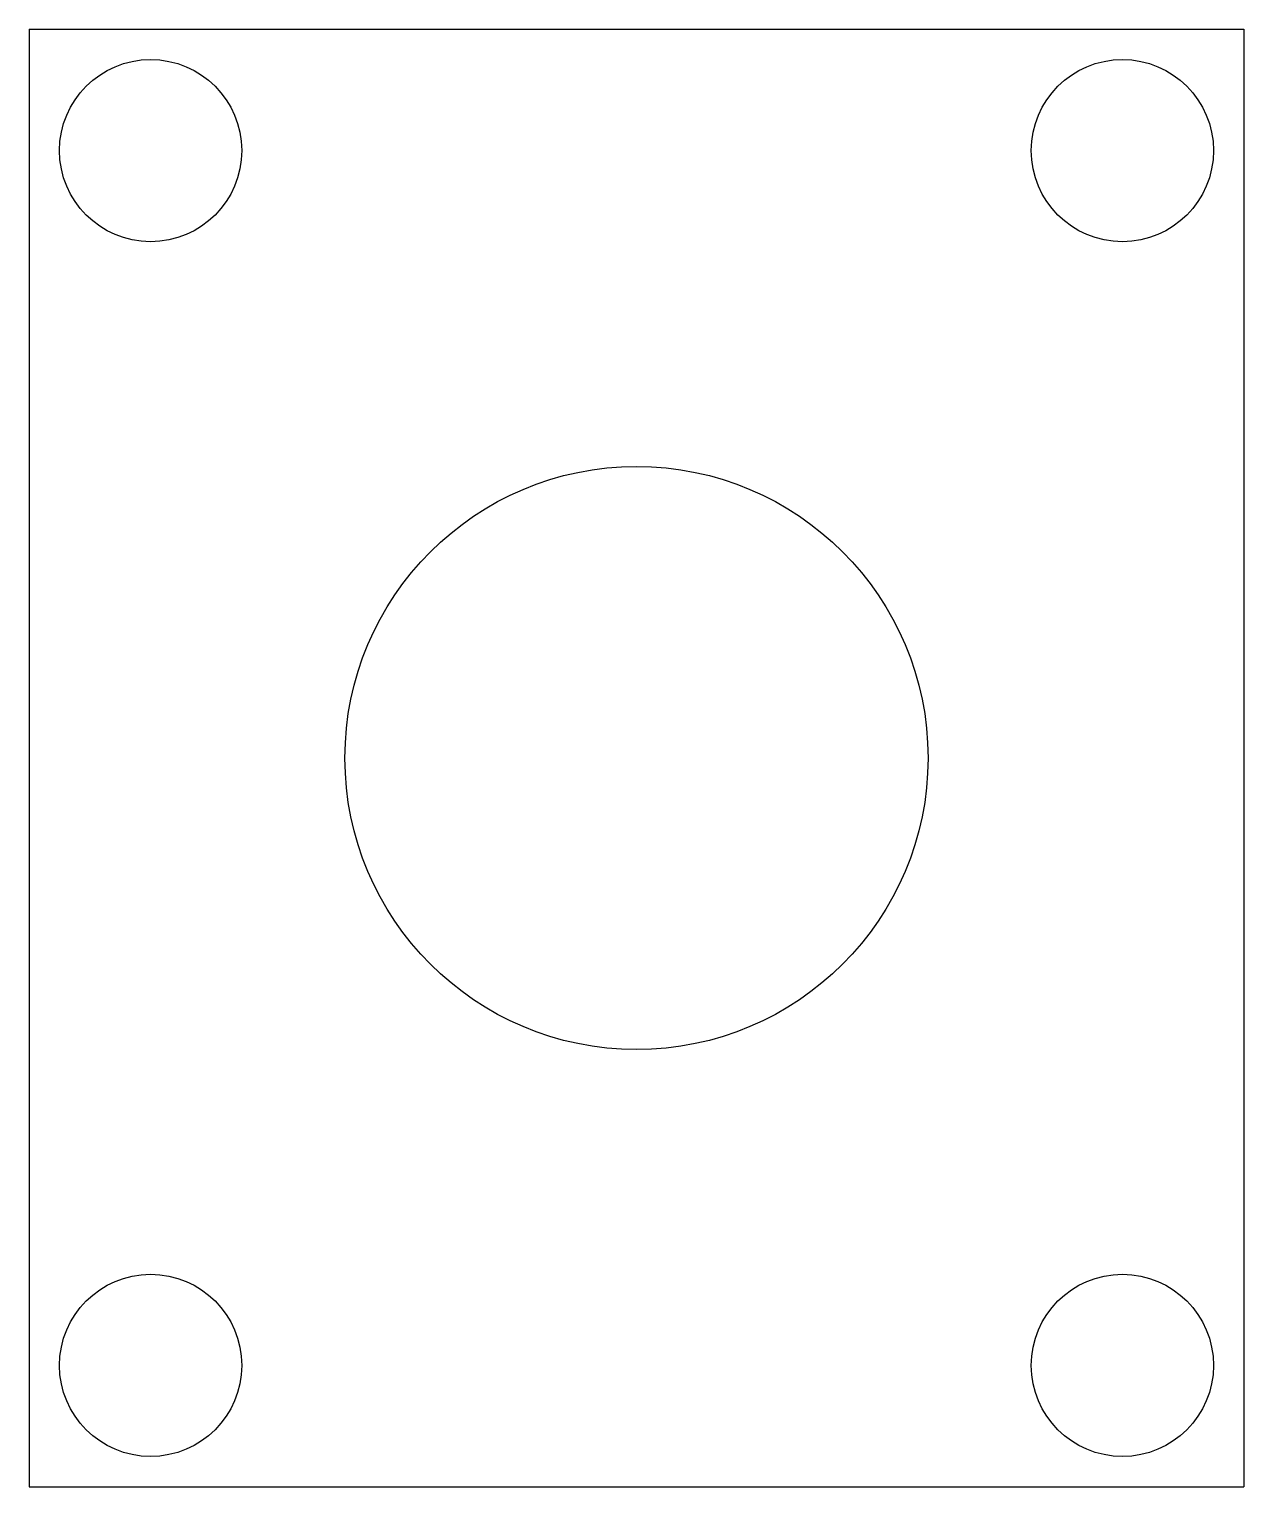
# Model space of a CAD drawing. Header units: millimetres. Extents: x 0 to 30, y 0 to 36.
import ezdxf

# ---------------------------------------------------------------- set-up
doc = ezdxf.new("R2010")
doc.units = ezdxf.units.MM

msp = doc.modelspace()

# ---------------------------------------------------------------- linework, layer by layer
for p, q in [((0, 36, 1.5), (30, 36, 1.5)), ((0, 36, 1.5), (0, 0, 1.5)), ((30, 36, 1.5), (30, 0, 1.5)), ((0, 0, 1.5), (30, 0, 1.5))]:
    msp.add_line(p, q)
for centre, radius in [((3, 33, 1.5), 2.25), ((27, 33, 1.5), 2.25), ((15, 18, 1.5), 7.2), ((3, 3, 1.5), 2.25), ((27, 3, 1.5), 2.25)]:
    msp.add_circle(centre, radius)

doc.saveas('drawing.dxf')
